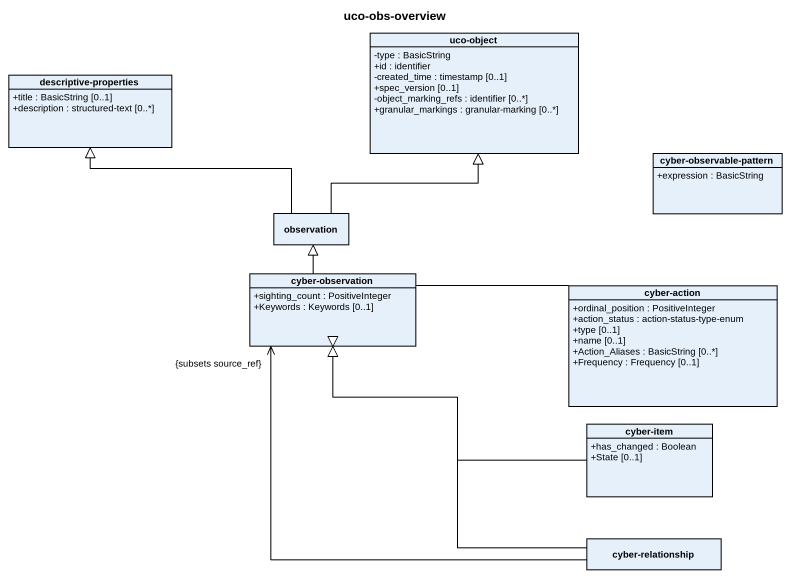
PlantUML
@startuml
title uco-obs-overview
hide circle
hide empty members
skinparam classAttributeIconSize 0
class "uco-object" as uco_object {
  -type : BasicString
  +id : identifier
  -created_time : timestamp [0..1]
  +spec_version [0..1]
  -object_marking_refs : identifier [0..*]
  +granular_markings : granular-marking [0..*]
}
class "descriptive-properties" as descriptive_properties {
  +title : BasicString [0..1]
  +description : structured-text [0..*]
}
class "cyber-observable-pattern" as cyber_observable_pattern {
  +expression : BasicString
}
class observation
class "cyber-observation" as cyber_observation {
  +sighting_count : PositiveInteger
  +Keywords : Keywords [0..1]
}
class "cyber-action" as cyber_action {
  +ordinal_position : PositiveInteger
  +action_status : action-status-type-enum
  +type [0..1]
  +name [0..1]
  +Action_Aliases : BasicString [0..*]
  +Frequency : Frequency [0..1]
}
class "cyber-item" as cyber_item {
  +has_changed : Boolean
  +State [0..1]
}
class "cyber-relationship" as cyber_relationship
observation -up-|> uco_object
observation -left-|> descriptive_properties
cyber_observation -up-|> observation
cyber_action -left-|> cyber_observation
cyber_item -left-|> cyber_observation
cyber_relationship -up-|> cyber_observation
cyber_relationship -up-> "{subsets source_ref}" cyber_observation
@enduml
